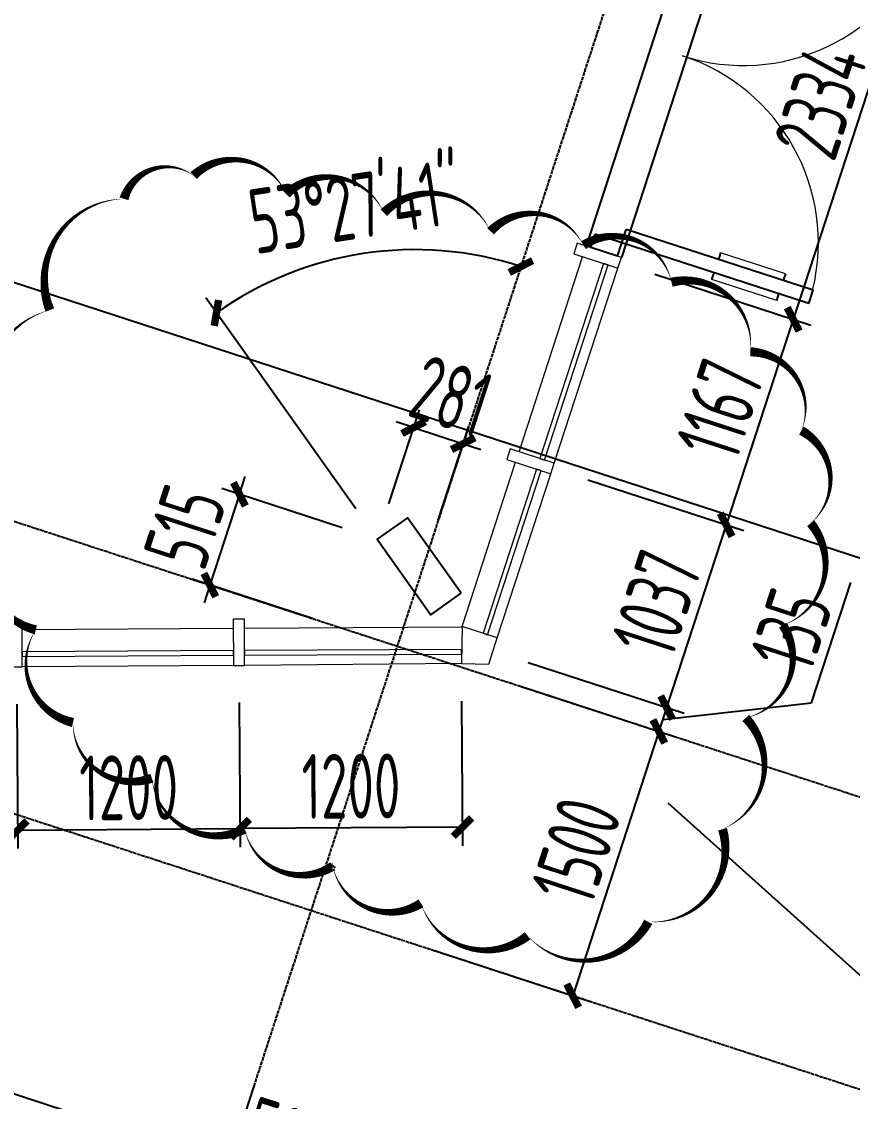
# Model space of a CAD drawing. Header units: millimetres. Extents: x 11639278 to 23698211, y -13072636 to -5537337.
# Drawn here: x 11858260 to 11862744, y -6360789 to -6354962 of the extents above; entities that cross this region are included whole.
import ezdxf
from ezdxf.enums import TextEntityAlignment as Align

# ---------------------------------------------------------------- set-up
doc = ezdxf.new("R2010")
doc.units = ezdxf.units.MM
doc.header["$LTSCALE"] = 10
doc.linetypes.add('A2-RG-AXIS$0$CENTER', pattern=[2, 1.25, -0.25, 0.25, -0.25])
doc.linetypes.add('A2-RG-AXIS$0$DOTE', pattern=[2.4200000000000004, 2, -0.2, 0.02, -0.2])
for name, color, linetype in [('A2-RB-F1$0$$34$A-DIMS-100', 1, 'Continuous'), ('A2-RB-F1$0$A-DIMS-100', 1, 'Continuous'), ('A2-RG-AXIS$0$A-GRID', 1, 'A2-RG-AXIS$0$CENTER'), ('A2-RI-F1$0$A-COLS-PLAN-C', 7, 'Continuous'), ('A2-RI-F1$0$A-DOOR', 32, 'Continuous'), ('A2-RI-F1$0$A-GLAZ', 140, 'Continuous'), ('A2-RI-F1$0$A-ROOF-EDGE', 2, 'Continuous'), ('A2-RI-F1$0$WINDOW_TEXT', 7, 'Continuous')]:
    doc.layers.add(name, color=color, linetype=linetype)
doc.layers.add('A2-RI-F1$0$A-GLAZ-CWMG', color=3, linetype='Continuous', lineweight=5)
doc.styles.add('A2-RB-F1$0$$0$XD2008', font='hzs.shx', dxfattribs={"width": 0.7, "bigfont": 'hztxt.shx'})
doc.styles.add('A2-RB-F1$0$XD2008', font='hzs.shx', dxfattribs={"width": 0.7, "bigfont": 'hztxt.shx'})
doc.styles.add('A2-RI-F1$0$SIMPLEX', font='simplex.shx', dxfattribs={"width": 0.7})
doc.dimstyles.new('A2-RB-F1$0$$0$XD100$0', dxfattribs={"dimscale": 100, "dimtxt": 3.5, "dimasz": 1, "dimexe": 1, "dimexo": 2, "dimgap": 0.5, "dimtad": 1, "dimdec": 0, "dimdsep": 46, "dimtxsty": 'A2-RB-F1$0$$0$XD2008', "dimblk1": 'A2-RB-F1$0$$20$_ArchTick', "dimblk2": 'A2-RB-F1$0$$20$_ArchTick', "dimsah": 1, "dimcen": 2.5, "dimclrt": 4, "dimaunit": 1, "dimadec": 0, "dimazin": 0, "dimtfac": 1, "dimtdec": 0, "dimtix": 1, "dimtmove": 2, "dimatfit": 3, "dimfxl": 0, "dimtolj": 1, "dimtzin": 0, "dimarcsym": 0})
doc.dimstyles.new('A2-RB-F1$0$XD100', dxfattribs={"dimscale": 100, "dimtxt": 3.5, "dimasz": 1.5, "dimexe": 1, "dimexo": 2, "dimgap": 0.5, "dimtad": 1, "dimdec": 0, "dimdsep": 46, "dimtxsty": 'A2-RB-F1$0$XD2008', "dimcen": 2.5, "dimclrt": 4, "dimaunit": 1, "dimadec": 0, "dimazin": 0, "dimtfac": 1, "dimtdec": 0, "dimtix": 1, "dimtmove": 1, "dimatfit": 3, "dimfxl": 0, "dimtolj": 1, "dimtzin": 0, "dimarcsym": 0})
doc.dimstyles.new('A2-RB-F1$0$XD100$0', dxfattribs={"dimscale": 100, "dimtxt": 3.5, "dimasz": 1, "dimexe": 1, "dimexo": 2, "dimgap": 0.5, "dimtad": 1, "dimdec": 0, "dimdsep": 46, "dimtxsty": 'A2-RB-F1$0$XD2008', "dimblk1": 'A2-RB-F1$0$_ArchTick', "dimblk2": 'A2-RB-F1$0$_ArchTick', "dimsah": 1, "dimcen": 2.5, "dimclrt": 4, "dimaunit": 1, "dimadec": 0, "dimazin": 0, "dimtfac": 1, "dimtdec": 0, "dimtix": 1, "dimtmove": 1, "dimatfit": 3, "dimfxl": 0, "dimtolj": 1, "dimtzin": 0, "dimarcsym": 0})

# ---------------------------------------------------------------- blocks, each defined once
blk = doc.blocks.new('A2-RI-F1$0$System Panel - Glazed-5396001-Documents - Level 1')
at = {"layer": 'A2-RI-F1$0$A-GLAZ', "lineweight": 13}
for p, q in [((553.5000000000215, 44.44999999999423), (-553.5000000000215, 44.44999999999423)), ((-553.5000000000215, 44.44999999999423), (-553.5000000000215, 19.05)), ((-553.5000000000215, 19.05), (553.5000000000215, 19.05)), ((553.5000000000215, 19.05), (553.5000000000215, 44.44999999999423))]:
    blk.add_line(p, q, dxfattribs=at)
blk = doc.blocks.new('A2-RI-F1$0$System Panel - Glazed-5342010-Documents - Level 1')
at = {"layer": 'A2-RI-F1$0$A-GLAZ', "lineweight": 13}
for p, q in [((465.9798918598672, 44.44999999999423), (-465.9798918598759, 44.44999999999423)), ((-465.9798918598759, 44.44999999999423), (-465.9798918598759, 19.05)), ((-465.9798918598759, 19.05), (465.9798918598672, 19.05)), ((465.9798918598672, 19.05), (465.9798918598672, 44.44999999999423))]:
    blk.add_line(p, q, dxfattribs=at)
blk = doc.blocks.new('A2-RI-F1$0$Rectangular Mullion - 60mm x 200mm-5341992-Documents - Level 1')
at = {"layer": 'A2-RI-F1$0$A-GLAZ-CWMG', "lineweight": 20}
for p, q in [((-30, -100), (-29.99974392494187, 150.1431842297316)), ((-29.99974392494187, 150.1431842297316), (30.00025607552379, 150.1431842297316)), ((30.00025607552379, 150.1431842297316), (29.99999999953434, -100)), ((29.99999999953434, -100), (-30, -100))]:
    blk.add_line(p, q, dxfattribs=at)
blk = doc.blocks.new('A2-RI-F1$0$Rectangular Mullion - 60mm x 200mm-V11-Documents - Level 1')
at = {"layer": 'A2-RI-F1$0$A-GLAZ-CWMG'}
for p, q in [((91086.98916651918, -43688.82556246518), (91086.98916651918, -42581.82556246514)), ((91286.98916651917, -43688.82556246518), (91286.98916651917, -42581.82556246514))]:
    blk.add_line(p, q, dxfattribs=at)
blk = doc.blocks.new('A2-RI-F1$0$Rectangular Mullion - 60mm x 200mm-4986519-Documents - Level 1')
at = {"layer": 'A2-RI-F1$0$A-GLAZ-CWMG'}
for p, q in [((91086.98916651917, -44680.78534618494), (91086.98916651918, -43748.82556246519)), ((91286.98916651915, -44680.78534618494), (91286.98916651917, -43748.82556246519))]:
    blk.add_line(p, q, dxfattribs=at)
blk = doc.blocks.new('A2-RI-F1$0$Quad Corner Mullion - 200mm x 200mm Quad Corner-4040198-Documents - Level 1')
at = {"layer": 'A2-RI-F1$0$A-GLAZ-CWMG', "lineweight": 20}
for p, q in [((-74.0477780114919, -100.0000000000119), (-74.04777801151788, 100.0000000000119)), ((-74.04777801151788, 100.0000000000119), (74.04777801151788, 100.0000000000119)), ((74.04777801151788, 100.0000000000119), (117.2521686140304, -41.65335981341359)), ((117.2521686140304, -41.65335981341359), (-74.0477780114919, -100.0000000000119))]:
    blk.add_line(p, q, dxfattribs=at)
blk = doc.blocks.new('A2-RI-F1$0$Rectangular Mullion - 60mm x 200mm-3690898-Documents - Level 1')
at = {"layer": 'A2-RI-F1$0$A-GLAZ-CWMG', "lineweight": 13}
for p, q in [((-30, 100), (30, 100.0000000009313)), ((-30, -149.9999999990687), (-30, 100)), ((30, 100.0000000009313), (30, -150)), ((30, -150), (-30, -149.9999999990687))]:
    blk.add_line(p, q, dxfattribs=at)
blk = doc.blocks.new('A2-RI-F1$0$Rectangular Mullion - 60mm x 200mm-3733568-Documents - Level 1')
at = {"layer": 'A2-RI-F1$0$A-GLAZ-CWMG', "lineweight": 13}
for p, q in [((-30.00000000186265, 100.0000000009313), (29.99999999813735, 100.0000000018626)), ((-30.00000000186265, -149.9999999990687), (-30.00000000186265, 100.0000000009313)), ((29.99999999813735, 100.0000000018626), (29.99999999813735, -149.9999999981374)), ((29.99999999813735, -149.9999999981374), (-30.00000000186265, -149.9999999990687))]:
    blk.add_line(p, q, dxfattribs=at)
blk = doc.blocks.new('A2-RI-F1$0$$DorLib2D$00000011')
for p, q in [((-0.4666666602065561, 0.4708801651422903), (-0.4666666602065561, -0.06245316819156699)), ((-0.4666666602065561, 0.4708801651422903), (-0.4333333268731963, 0.4708801651422903)), ((-0.4333333268731963, 0.4708801651422903), (-0.4333333268731963, 0.004213498475152733)), ((0.4333333397943449, 0.4708801651422903), (0.4333333397943449, 0.004213498475152733)), ((0.4666666731277047, 0.4708801651422903), (0.4333333397943449, 0.4708801651422903)), ((0.4666666731277047, 0.4708801651422903), (0.4666666731277047, -0.06245316819156699)), ((-0.483333326873236, 0.3962051976975829), (-0.4666666602065561, 0.3962051976975829)), ((-0.4166666602065021, 0.3962051976975829), (-0.4333333268731963, 0.3962051976975829)), ((0.4166666731276649, 0.3962051976975829), (0.4333333397943449, 0.3962051976975829)), ((0.4833333397943989, 0.3962051976975829), (0.4666666731277047, 0.3962051976975829)), ((-0.483333326873236, 0.2345635206386163), (-0.4666666602065561, 0.2345635206386163)), ((-0.4166666602065021, 0.2345635206386163), (-0.4333333268731963, 0.2345635206386163)), ((0.4166666731276649, 0.2345635206386163), (0.4333333397943449, 0.2345635206386163)), ((0.4833333397943846, 0.2345635206386163), (0.4666666731277047, 0.2345635206386163)), ((-0.4999999935399302, 0.004213498475152733), (-0.4333333268731963, 0.004213498475152733)), ((-0.499999993539916, 0.004213498475181154), (-0.4999999935399302, -0.06245316819156699)), ((0.5000000064610788, 0.004213498475152733), (0.4333333397943449, 0.004213498475152733)), ((0.5000000064610788, 0.004213498475181154), (0.5000000064610788, -0.06245316819156699)), ((-0.4999999935399302, -0.06245316819156699), (-0.4666666602065561, -0.06245316819156699)), ((0.5000000064610788, -0.06245316819156699), (0.4666666731277047, -0.06245316819156699))]:
    blk.add_line(p, q)
at = {"lineweight": 13}
for p, q in [((-0.483333326873236, 0.3962051976975829), (-0.483333326873236, 0.2345635206386163)), ((-0.4166666602065021, 0.3962051976975829), (-0.4166666602065021, 0.2345635206386163)), ((0.4166666731276649, 0.3962051976975829), (0.4166666731276649, 0.2345635206386163)), ((0.4833333397943989, 0.3962051976975829), (0.4833333397943846, 0.2345635206386163))]:
    blk.add_line(p, q, dxfattribs=at)
for centre, start, end in [((-0.4666666602065561, 0.004213498475152733), 0, 85.90395624167282), ((0.4666666731277047, 0.004213498475152733), 94.09604375832718, 180)]:
    blk.add_arc(centre, 0.4666666666671333, start, end, dxfattribs=at)
blk = doc.blocks.new('A2-RI-F1$0$door-doublewing')
at = {"layer": 'A2-RI-F1$0$A-DOOR', "color": 4, "xscale": -0.9999999999999998, "rotation": 180}
blk.add_blockref('A2-RI-F1$0$$DorLib2D$00000011', (-6.460084023274248e-09, -0.02911983485822134), dxfattribs=at)
at = {"layer": 'A2-RI-F1$0$WINDOW_TEXT', "style": 'A2-RI-F1$0$SIMPLEX', "flags": 9}
blk.add_attdef('A', text='', height=0.9999999999999998, dxfattribs=at).set_placement((0, 1.5), align=Align.MIDDLE)
blk = doc.blocks.new('A2-RI-F1')
at = {"layer": 'A2-RI-F1$0$A-COLS-PLAN-C'}
blk.add_lwpolyline([(11860632.33449584, -6358046.625214074), (11860342.63347298, -6357639.104273071), (11860179.62509658, -6357754.98468222), (11860469.32611944, -6358162.505623216), (11860632.33449584, -6358046.625214074)], dxfattribs=at)
at = {"layer": 'A2-RI-F1$0$A-GLAZ', "lineweight": 13}
for p, q in [((11859403.39671801, -6358356.187499644), (11858263.70690831, -6358362.975749226)), ((11858263.70690831, -6358362.975749226), (11858263.85835958, -6358388.375297697)), ((11859403.54816928, -6358381.587048115), (11859403.39671801, -6358356.187499644)), ((11860634.8346897, -6358350.747332354), (11859463.3956514, -6358355.829740996)), ((11859463.3956514, -6358355.829740996), (11859463.54710268, -6358381.229289466)), ((11860634.98614097, -6358376.146880825), (11860634.8346897, -6358350.747332354)), ((11858263.85835958, -6358388.375297697), (11859403.54816928, -6358381.587048115)), ((11859463.54710268, -6358381.229289466), (11860634.98614097, -6358376.146880825))]:
    blk.add_line(p, q, dxfattribs=at)
at = {"layer": 'A2-RI-F1$0$A-GLAZ-CWMG'}
for p, q in [((11859402.68688517, -6358237.139594319), (11858262.99707546, -6358243.927843984)), ((11860637.13959925, -6358229.771414761), (11859462.68581856, -6358236.781835404)), ((11860633.39938633, -6358426.080936105), (11859463.87834828, -6358436.778280054)), ((11859403.87941488, -6358437.13603897), (11858264.18960518, -6358443.924288634))]:
    blk.add_line(p, q, dxfattribs=at)
at = {"layer": 'A2-RI-F1$0$A-ROOF-EDGE'}
for p, q in [((11862924.37726325, -6351854.4798219), (11861496.7888577, -6356234.718412237)), ((11862011.13301566, -6354011.142487371), (11861306.63507819, -6356172.738253014))]:
    blk.add_line(p, q, dxfattribs=at)
at = {"layer": 'Defpoints', "color": 3, "linetype": 'Continuous'}
blk.add_line((11876854.97169655, -6362444.349408454), (11823602.24585224, -6345087.054547861), dxfattribs=at)
at = {"layer": 'Defpoints', "color": 3}
blk.add_line((11861748.5, -6359177.5), (11872918.5, -6369209.5), dxfattribs=at)
for points in [[(11858813.02421487, -6355918.015616417, 0, 50, 0.52056705), (11858412.42755707, -6356518.395151496, 0, 50, 0.52056705), (11858412.42755707, -6356518.395151496, 0, 50, 0.52056705), (11858162.05095395, -6357193.812559252, 0, 50, 0.52056705)], [(11858137.00443284, -6357744.156638723, 0, 50, 0.52056705), (11858337.31752973, -6358244.465262593, 0, 50, 0.52056705), (11858337.31752973, -6358244.465262593, 0, 50, 0.52056705), (11858537.63062663, -6358744.773886456, 0, 50, 0.52056705), (11858537.63062663, -6358744.773886456, 0, 50, 0.52056705), (11858963.27380554, -6359044.955998632, 0, 50, 0.52056705), (11858963.27380554, -6359044.955998632, 0, 50, 0.52056705), (11859464.02701178, -6359320.135693733, 0, 50, 0.52056705), (11859464.02701178, -6359320.135693733, 0, 50, 0.52056705), (11859939.7632329, -6359520.262205427, 0, 50, 0.52056705), (11859939.7632329, -6359520.262205428, 0, 50, 0.52056705), (11860415.46991804, -6359720.388717115, 0, 50, 0.52056705), (11860415.46991804, -6359720.388717115, 0, 50, 0.52056705), (11860991.33315162, -6359895.497501009, 0, 50, 0.52056705), (11860991.33315162, -6359895.49750101, 0, 50, 0.52056705), (11861642.33594853, -6359820.444317598, 0, 50, 0.52056705), (11861642.33594853, -6359820.444317598, 0, 50, 0.52056705), (11862042.93260633, -6359320.135693733, 0, 50, 0.52056705), (11862042.93260633, -6359320.135693733, 0, 50, 0.52056705), (11862168.13567588, -6358719.756158653, 0, 50, 0.52056705), (11862168.13567588, -6358719.756158653, 0, 50, 0.52056705), (11862368.44877278, -6358219.447534787, 0, 50, 0.52056705), (11862368.44877278, -6358219.447534787, 0, 50, 0.52056705), (11862518.66882745, -6357669.103455316, 0, 50, 0.52056705), (11862518.66882745, -6357669.103455316, 0, 50, 0.52056705), (11862468.60532123, -6357168.794831447, 0, 50, 0.52056705), (11862468.60532123, -6357168.794831447, 0, 50, 0.52056705), (11862193.182197, -6356743.524080262, 0, 50, 0.52056705), (11862193.182197, -6356743.524080262, 0, 50, 0.52056705), (11861767.53901809, -6356368.288784679, 0, 50, 0.52056705), (11861767.53901809, -6356368.288784679, 0, 50, 0.52056705), (11861291.80279696, -6356168.177583712, 0, 50, 0.52056705), (11861291.80279696, -6356168.177583712, 0, 50, 0.52056705), (11860791.04959071, -6356093.124400306, 0, 50, 0.52056705), (11860791.04959071, -6356093.124400306, 0, 50, 0.52056705), (11860215.15682115, -6355993.053489096, 0, 50, 0.52056705), (11860215.15682115, -6355993.053489096, 0, 50, 0.52056705), (11859689.35709379, -6355892.997888613, 0, 50, 0.52056705), (11859689.35709379, -6355892.997888613, 0, 50, 0.52056705), (11859188.60388755, -6355792.942288132, 0, 50, 0.52056705), (11859188.60388755, -6355792.942288132, 0, 50, 0.52056705), (11858813.02421487, -6355918.015616418, 0, 0, 0)]]:
    blk.add_lwpolyline(points, format="xyseb", dxfattribs=at)
at = {"layer": 'A2-RI-F1$0$A-DOOR', "xscale": -2273.50270026241, "yscale": 2273.502700262409, "zscale": 2273.50270026241, "rotation": 72.00003098735075}
blk.add_blockref('A2-RI-F1$0$door-doublewing', (11861754.9266446, -6355123.146704705), dxfattribs=at)
at = {"layer": 'A2-RI-F1$0$A-GLAZ', "rotation": 251.9467478914332}
for name, p in [('A2-RI-F1$0$System Panel - Glazed-5396001-Documents - Level 1', (11861211.22532743, -6356787.732210972)), ('A2-RI-F1$0$System Panel - Glazed-5342010-Documents - Level 1', (11860876.69365015, -6357814.068117889))]:
    blk.add_blockref(name, p, dxfattribs=at)
at = {"layer": 'A2-RI-F1$0$A-GLAZ-CWMG', "extrusion": (0, 0, -1)}
for name, p, rotation in [('A2-RI-F1$0$Rectangular Mullion - 60mm x 200mm-5341992-Documents - Level 1', (-11861392.52902061, -6356232.288582523), 288.0532521085668), ('A2-RI-F1$0$Rectangular Mullion - 60mm x 200mm-5341992-Documents - Level 1', (-11861030.39821322, -6357342.505862804), 288.0532521085668), ('A2-RI-F1$0$Rectangular Mullion - 60mm x 200mm-3733568-Documents - Level 1', (-11858233.59385315, -6358344.104967197), 179.6583633809323), ('A2-RI-F1$0$Rectangular Mullion - 60mm x 200mm-3690898-Documents - Level 1', (-11859433.28259625, -6358336.958958969), 179.6583633809323), ('A2-RI-F1$0$Quad Corner Mullion - 200mm x 200mm Quad Corner-4040198-Documents - Level 1', (-11860709.33864564, -6358327.509630322), 181.0915033008226)]:
    blk.add_blockref(name, p, dxfattribs=dict(at, rotation=rotation))
at = {"layer": 'A2-RI-F1$0$A-GLAZ-CWMG', "rotation": 341.9467479425516}
for name in ['A2-RI-F1$0$Rectangular Mullion - 60mm x 200mm-V11-Documents - Level 1', 'A2-RI-F1$0$Rectangular Mullion - 60mm x 200mm-4986519-Documents - Level 1']:
    blk.add_blockref(name, (11787881.14385794, -6287517.085784713), dxfattribs=at)
blk = doc.blocks.new('A2-RG-AXIS')
at = {"layer": 'A2-RG-AXIS$0$A-GRID', "linetype": 'A2-RG-AXIS$0$DOTE'}
for p, q in [((11872673.16549019, -6320331.780801403), (11859512.52204699, -6360709.043695768)), ((11832290.15142998, -6349206.685999709), (11870250.84256026, -6361579.665947913)), ((11831825.30751897, -6350632.841719958), (11869785.99864925, -6363005.821668161))]:
    blk.add_line(p, q, dxfattribs=at)
blk = doc.blocks.new('A2-RB-F1$0$_ArchTick')
at = {"color": 0, "linetype": 'ByBlock', "const_width": 0.4}
blk.add_lwpolyline([(-0.5, -0.5), (0.5, 0.5)], dxfattribs=at)
blk = doc.blocks.new('*D1215')
at = {"layer": 'A2-RB-F1$0$A-DIMS-100', "color": 0, "lineweight": -2, "transparency": 16777216}
for p, q in [((11862522.71524639, -6358637.912792372), (11862734.47747267, -6357988.219630974)), ((11860994.56726894, -6358420.483741205), (11861836.18436417, -6358694.802019969)), ((11860952.63384996, -6358549.136787727), (11861794.25094518, -6358823.455066491)), ((11861720.14060666, -6358728.138949141), (11862522.71524639, -6358637.912792372)), ((11861741.10731616, -6358663.81242588), (11861699.17389717, -6358792.465472402))]:
    blk.add_line(p, q, dxfattribs=at)
at = {"layer": 'Defpoints', "color": 0, "transparency": 16777216}
for p in [(11860804.41317292, -6358358.504553027), (11860762.47975394, -6358487.15759955), (11861699.17389717, -6358792.465472402)]:
    blk.add_point(p, dxfattribs=at)
at = {"layer": 'A2-RB-F1$0$A-DIMS-100', "color": 0, "lineweight": -2, "transparency": 16777216, "xscale": 100, "yscale": 100, "zscale": 100}
for p, rotation in [((11861741.10731616, -6358663.81242588), 71.94704047998995), ((11861699.17389717, -6358792.465472402), 251.94704047999)]:
    blk.add_blockref('A2-RB-F1$0$_ArchTick', p, dxfattribs=dict(at, rotation=rotation))
at = {"layer": 'A2-RB-F1$0$A-DIMS-100', "color": 4, "transparency": 16777216, "insert": (11862414.67300151, -6358243.339624971), "char_height": 350, "attachment_point": 5, "rotation": 71.94704047998998, "style": 'A2-RB-F1$0$XD2008'}
blk.add_mtext('\\A1;135', dxfattribs=at)
blk = doc.blocks.new('*D1146')
at = {"layer": 'A2-RB-F1$0$A-DIMS-100', "color": 0, "lineweight": -2, "transparency": 16777216}
for p, q in [((11860952.67707118, -6358549.004183752), (11861794.29416677, -6358823.322462229)), ((11861699.21711875, -6358792.332868181), (11861234.32998686, -6360218.621192424)), ((11860487.7899393, -6359975.292507997), (11861329.40703488, -6360249.610786472))]:
    blk.add_line(p, q, dxfattribs=at)
at = {"layer": 'Defpoints', "color": 0, "transparency": 16777216}
for p in [(11860762.52297514, -6358487.024995657), (11860297.63584325, -6359913.3133199), (11861234.32998686, -6360218.621192424)]:
    blk.add_point(p, dxfattribs=at)
at = {"layer": 'A2-RB-F1$0$A-DIMS-100', "color": 0, "lineweight": -2, "transparency": 16777216, "xscale": 100, "yscale": 100, "zscale": 100}
for p, rotation in [((11861699.21711875, -6358792.332868181), 71.94704050498133), ((11861234.32998686, -6360218.621192424), 251.9470405049814)]:
    blk.add_blockref('A2-RB-F1$0$_ArchTick', p, dxfattribs=dict(at, rotation=rotation))
at = {"layer": 'A2-RB-F1$0$A-DIMS-100', "color": 4, "transparency": 16777216, "insert": (11861252.85019475, -6359435.750443693), "char_height": 350, "attachment_point": 5, "rotation": 71.94704050498135, "style": 'A2-RB-F1$0$XD2008'}
blk.add_mtext('\\A1;1500', dxfattribs=at)
blk = doc.blocks.new('*D1147')
at = {"layer": 'A2-RB-F1$0$A-DIMS-100', "color": 0, "lineweight": -2, "transparency": 16777216}
for p, q in [((11859513.12769529, -6360707.185569533), (11859345.33319391, -6361221.984370351)), ((11859988.52401916, -6360862.137152546), (11859820.72951779, -6361376.935953363)), ((11859376.32278798, -6361126.907322334), (11859281.24573996, -6361095.917728266)), ((11859376.32278798, -6361126.907322334), (11859851.71911186, -6361281.858905347)), ((11859851.71911186, -6361281.858905347), (11859946.79615988, -6361312.848499414))]:
    blk.add_line(p, q, dxfattribs=at)
at = {"layer": 'Defpoints', "color": 0, "transparency": 16777216}
for p in [(11859575.10688342, -6360517.031473501), (11860050.5032073, -6360671.983056514), (11859851.71911186, -6361281.858905347)]:
    blk.add_point(p, dxfattribs=at)
at = {"layer": 'A2-RB-F1$0$A-DIMS-100', "color": 0, "lineweight": -2, "transparency": 16777216, "xscale": 100, "yscale": 100, "zscale": 100}
for p, rotation in [((11859376.32278798, -6361126.907322334), 341.947040493078), ((11859851.71911186, -6361281.858905347), 161.947040493078)]:
    blk.add_blockref('A2-RB-F1$0$_ArchTick', p, dxfattribs=dict(at, rotation=rotation))
at = {"layer": 'A2-RB-F1$0$A-DIMS-100', "color": 4, "transparency": 16777216, "insert": (11859683.74753658, -6360990.459755804), "char_height": 350, "attachment_point": 5, "rotation": 341.94704049307796, "style": 'A2-RB-F1$0$XD2008'}
blk.add_mtext('\\A1;500', dxfattribs=at)
blk = doc.blocks.new('*D1148')
at = {"layer": 'A2-RB-F1$0$A-DIMS-100', "color": 0, "lineweight": -2, "transparency": 16777216}
for p, q in [((11856185.5949812, -6359622.60322151), (11856017.80047997, -6360137.402022265)), ((11859376.32278815, -6361126.90732228), (11856048.79007402, -6360042.324974242)), ((11859513.12769533, -6360707.185569549), (11859345.3331941, -6361221.984370304))]:
    blk.add_line(p, q, dxfattribs=at)
at = {"layer": 'Defpoints', "color": 0, "transparency": 16777216}
for p in [(11856247.57416929, -6359432.449125463), (11856048.79007402, -6360042.324974242), (11859575.10688342, -6360517.031473503)]:
    blk.add_point(p, dxfattribs=at)
at = {"layer": 'A2-RB-F1$0$A-DIMS-100', "color": 0, "lineweight": -2, "transparency": 16777216, "xscale": 100, "yscale": 100, "zscale": 100}
for p, rotation in [((11856048.79007402, -6360042.324974242), 161.9470405055187), ((11859376.32278815, -6361126.90732228), 341.9470405055187)]:
    blk.add_blockref('A2-RB-F1$0$_ArchTick', p, dxfattribs=dict(at, rotation=rotation))
at = {"layer": 'A2-RB-F1$0$A-DIMS-100', "color": 4, "transparency": 16777216, "insert": (11857782.28301769, -6360370.692790208), "char_height": 350, "attachment_point": 5, "rotation": 341.94704050551866, "style": 'A2-RB-F1$0$XD2008'}
blk.add_mtext('\\A1;3500', dxfattribs=at)
blk = doc.blocks.new('*D1149')
at = {"layer": 'A2-RB-F1$0$A-DIMS-100', "color": 0, "lineweight": -2, "transparency": 16777216}
for p, q in [((11858235.53173504, -6358644.965737555), (11858240.74248625, -6359425.10249439)), ((11859435.21468715, -6358636.952720168), (11859440.42543836, -6359417.089477002)), ((11858240.07457323, -6359325.104724954), (11859439.75752534, -6359317.091707566))]:
    blk.add_line(p, q, dxfattribs=at)
at = {"layer": 'Defpoints', "color": 0, "transparency": 16777216}
for p in [(11858234.19590899, -6358444.970198683), (11859433.87886111, -6358436.957181296), (11859439.75752534, -6359317.091707566)]:
    blk.add_point(p, dxfattribs=at)
at = {"layer": 'A2-RB-F1$0$A-DIMS-100', "color": 0, "lineweight": -2, "transparency": 16777216, "xscale": 100, "yscale": 100, "zscale": 100}
for p, rotation in [((11858240.07457323, -6359325.104724954), 180.3826888174537), ((11859439.75752534, -6359317.091707566), 0.3826888174537163)]:
    blk.add_blockref('A2-RB-F1$0$_ArchTick', p, dxfattribs=dict(at, rotation=rotation))
at = {"layer": 'A2-RB-F1$0$A-DIMS-100', "color": 4, "transparency": 16777216, "insert": (11858838.41324498, -6359096.103235029), "char_height": 350, "attachment_point": 5, "rotation": 0.3826888174537163, "style": 'A2-RB-F1$0$XD2008'}
blk.add_mtext('\\A1;1200', dxfattribs=at)
blk = doc.blocks.new('*D1150')
at = {"layer": 'A2-RB-F1$0$A-DIMS-100', "color": 0, "lineweight": -2, "transparency": 16777216}
for p, q in [((11857035.84878293, -6358652.978754942), (11857041.05953414, -6359433.115511768)), ((11858235.53173504, -6358644.965737554), (11858240.74248625, -6359425.10249438)), ((11858240.07457323, -6359325.104724945), (11857040.39162112, -6359333.117742333))]:
    blk.add_line(p, q, dxfattribs=at)
at = {"layer": 'Defpoints', "color": 0, "transparency": 16777216}
for p in [(11857034.51295689, -6358452.983216071), (11858234.195909, -6358444.970198683), (11857040.39162112, -6359333.117742333)]:
    blk.add_point(p, dxfattribs=at)
at = {"layer": 'A2-RB-F1$0$A-DIMS-100', "color": 0, "lineweight": -2, "transparency": 16777216, "xscale": 100, "yscale": 100, "zscale": 100}
for p, rotation in [((11857040.39162112, -6359333.117742333), 180.3826888174537), ((11858240.07457323, -6359325.104724945), 0.3826888174537402)]:
    blk.add_blockref('A2-RB-F1$0$_ArchTick', p, dxfattribs=dict(at, rotation=rotation))
at = {"layer": 'A2-RB-F1$0$A-DIMS-100', "color": 4, "transparency": 16777216, "insert": (11857638.73029288, -6359104.116252407), "char_height": 350, "attachment_point": 5, "rotation": 0.3826888174537163, "style": 'A2-RB-F1$0$XD2008'}
blk.add_mtext('\\A1;1200', dxfattribs=at)
blk = doc.blocks.new('*D1153')
at = {"layer": 'A2-RB-F1$0$A-DIMS-100', "color": 0, "lineweight": -2, "transparency": 16777216}
for p, q in [((11859435.21468715, -6358636.952720168), (11859440.42543836, -6359417.089477217)), ((11860634.89763926, -6358628.939702778), (11860640.10839047, -6359409.076459827)), ((11860639.44047745, -6359309.078690391), (11859439.75752534, -6359317.091707781))]:
    blk.add_line(p, q, dxfattribs=at)
at = {"layer": 'Defpoints', "color": 0, "transparency": 16777216}
for p in [(11860633.56181322, -6358428.944163906), (11859433.87886111, -6358436.957181296), (11859439.75752534, -6359317.091707781)]:
    blk.add_point(p, dxfattribs=at)
at = {"layer": 'A2-RB-F1$0$A-DIMS-100', "color": 0, "lineweight": -2, "transparency": 16777216, "xscale": 100, "yscale": 100, "zscale": 100}
for p, rotation in [((11860639.44047745, -6359309.078690391), 0.382688817542709), ((11859439.75752534, -6359317.091707781), 180.3826888175427)]:
    blk.add_blockref('A2-RB-F1$0$_ArchTick', p, dxfattribs=dict(at, rotation=rotation))
at = {"layer": 'A2-RB-F1$0$A-DIMS-100', "color": 4, "transparency": 16777216, "insert": (11860038.0961971, -6359088.090217855), "char_height": 350, "attachment_point": 5, "rotation": 0.3826888175426701, "style": 'A2-RB-F1$0$XD2008'}
blk.add_mtext('\\A1;1200', dxfattribs=at)
blk = doc.blocks.new('A2-RB-F1$0$$20$_ArchTick')
at = {"color": 0, "linetype": 'ByBlock', "const_width": 0.4}
blk.add_lwpolyline([(-0.5, -0.5), (0.5, 0.5)], dxfattribs=at)
blk = doc.blocks.new('*D1169')
at = {"layer": 'A2-RB-F1$0$$34$A-DIMS-100', "color": 0, "lineweight": -2, "transparency": 16777216}
blk.add_line((11868464.37180412, -6327125.601017311), (11868325.08771652, -6327028.017607587), dxfattribs=at)
blk.add_arc((11870088.00596962, -6328263.130513602), 2052.529827376067, 71.94703857847888, 144.9846443395804, dxfattribs=at)
at = {"layer": 'Defpoints', "color": 0, "transparency": 16777216}
for p in [(11872673.16549019, -6320331.780801403), (11869041.98788075, -6326497.139332989), (11868628.17146262, -6327240.36020813), (11869504.91728437, -6327854.614486705), (11859512.52204699, -6360709.043695767)]:
    blk.add_point(p, dxfattribs=at)
at = {"layer": 'A2-RB-F1$0$$34$A-DIMS-100', "color": 0, "lineweight": -2, "transparency": 16777216, "xscale": 100, "yscale": 100, "zscale": 100}
for p, rotation in [((11870724.07669646, -6326311.645765333), 341.9470385784788), ((11868406.98754577, -6327085.397202997), 234.9846443395803)]:
    blk.add_blockref('A2-RB-F1$0$$20$_ArchTick', p, dxfattribs=dict(at, rotation=rotation))
at = {"layer": 'A2-RB-F1$0$$34$A-DIMS-100', "color": 4, "transparency": 16777216, "insert": (11869946.1066003, -6325879.678392302), "char_height": 350, "attachment_point": 5, "rotation": 3.4070957675771596, "style": 'A2-RB-F1$0$$0$XD2008'}
blk.add_mtext('\\A1;73°2\'15"', dxfattribs=at)
blk = doc.blocks.new('*D903')
at = {"layer": 'A2-RB-F1$0$A-DIMS-100', "color": 0, "lineweight": -2, "transparency": 16777216}
for p, q in [((11862400.69070902, -6354106.452857997), (11863242.25387111, -6354380.698362606)), ((11863147.17498593, -6354349.714405585), (11862424.0131308, -6356568.844226432)), ((11861677.52885389, -6356325.582678844), (11862519.09201599, -6356599.828183453))]:
    blk.add_line(p, q, dxfattribs=at)
at = {"layer": 'Defpoints', "color": 0, "transparency": 16777216}
for p in [(11862210.53293866, -6354044.484943956), (11861487.37108353, -6356263.614764804), (11862424.0131308, -6356568.844226432)]:
    blk.add_point(p, dxfattribs=at)
at = {"layer": 'A2-RB-F1$0$A-DIMS-100', "color": 0, "lineweight": -2, "transparency": 16777216, "xscale": 100, "yscale": 100, "zscale": 100}
for p, rotation in [((11863147.17498593, -6354349.714405585), 71.95043748444783), ((11862424.0131308, -6356568.844226432), 251.9504374844478)]:
    blk.add_blockref('A2-RB-F1$0$_ArchTick', p, dxfattribs=dict(at, rotation=rotation))
at = {"layer": 'A2-RB-F1$0$A-DIMS-100', "color": 4, "transparency": 16777216, "insert": (11862571.66656671, -6355389.565412711), "char_height": 350, "attachment_point": 5, "rotation": 71.95043748444782, "style": 'A2-RB-F1$0$XD2008'}
blk.add_mtext('\\A1;2334', dxfattribs=at)
blk = doc.blocks.new('*D904')
at = {"layer": 'A2-RB-F1$0$A-DIMS-100', "color": 0, "lineweight": -2, "transparency": 16777216}
for p, q in [((11861677.58930522, -6356324.950679421), (11862519.20640062, -6356599.268958025)), ((11862424.1293526, -6356568.279363956), (11862062.57909957, -6357677.526896948)), ((11861316.03905219, -6357434.198212411), (11862157.65614759, -6357708.516491015))]:
    blk.add_line(p, q, dxfattribs=at)
at = {"layer": 'Defpoints', "color": 0, "transparency": 16777216}
for p in [(11861487.43520918, -6356262.971491287), (11861125.88495615, -6357372.219024277), (11862062.57909957, -6357677.526896948)]:
    blk.add_point(p, dxfattribs=at)
at = {"layer": 'A2-RB-F1$0$A-DIMS-100', "color": 0, "lineweight": -2, "transparency": 16777216, "xscale": 100, "yscale": 100, "zscale": 100}
for p, rotation in [((11862424.1293526, -6356568.279363956), 71.94704049336718), ((11862062.57909957, -6357677.526896948), 251.9470404933672)]:
    blk.add_blockref('A2-RB-F1$0$_ArchTick', p, dxfattribs=dict(at, rotation=rotation))
at = {"layer": 'A2-RB-F1$0$A-DIMS-100', "color": 4, "transparency": 16777216, "insert": (11862029.43086805, -6357053.176543801), "char_height": 350, "attachment_point": 5, "rotation": 71.94704049336718, "style": 'A2-RB-F1$0$XD2008'}
blk.add_mtext('\\A1;1167', dxfattribs=at)
blk = doc.blocks.new('*D905')
at = {"layer": 'A2-RB-F1$0$A-DIMS-100', "color": 0, "lineweight": -2, "transparency": 16777216}
for p, q in [((11861316.03905219, -6357434.198212413), (11862157.65614759, -6357708.516491018)), ((11862062.57909958, -6357677.526896952), (11861741.0925119, -6358663.857846189)), ((11860994.55246451, -6358420.529161651), (11861836.16955992, -6358694.847440258))]:
    blk.add_line(p, q, dxfattribs=at)
at = {"layer": 'Defpoints', "color": 0, "transparency": 16777216}
for p in [(11861125.88495615, -6357372.219024278), (11860804.39836848, -6358358.549973516), (11861741.0925119, -6358663.857846189)]:
    blk.add_point(p, dxfattribs=at)
at = {"layer": 'A2-RB-F1$0$A-DIMS-100', "color": 0, "lineweight": -2, "transparency": 16777216, "xscale": 100, "yscale": 100, "zscale": 100}
for p, rotation in [((11862062.57909958, -6357677.526896952), 71.94704049327949), ((11861741.0925119, -6358663.857846189), 251.9470404932795)]:
    blk.add_blockref('A2-RB-F1$0$_ArchTick', p, dxfattribs=dict(at, rotation=rotation))
at = {"layer": 'A2-RB-F1$0$A-DIMS-100', "color": 4, "transparency": 16777216, "insert": (11861687.9124477, -6358100.965784917), "char_height": 350, "attachment_point": 5, "rotation": 71.94704049327946, "style": 'A2-RB-F1$0$XD2008'}
blk.add_mtext('\\A1;1037', dxfattribs=at)
blk = doc.blocks.new('*D972')
at = {"layer": 'A2-RB-F1$0$A-DIMS-100', "color": 0, "lineweight": -2, "transparency": 16777216}
for p, q in [((11859435.91122899, -6357512.577177985), (11859466.90082306, -6357417.500129968)), ((11859989.47100969, -6357693.005506946), (11859340.83418098, -6357481.587583917)), ((11859435.91122899, -6357512.577177985), (11859276.20182391, -6358002.570649414)), ((11859829.76160461, -6358182.998978375), (11859181.1247759, -6357971.581055347)), ((11859276.20182391, -6358002.570649414), (11859245.21222984, -6358097.64769743))]:
    blk.add_line(p, q, dxfattribs=at)
at = {"layer": 'Defpoints', "color": 0, "transparency": 16777216}
for p in [(11860179.62510572, -6357754.984695082), (11859276.20182391, -6358002.570649414), (11860019.91570064, -6358244.978166511)]:
    blk.add_point(p, dxfattribs=at)
at = {"layer": 'A2-RB-F1$0$A-DIMS-100', "color": 0, "lineweight": -2, "transparency": 16777216, "xscale": 100, "yscale": 100, "zscale": 100}
for p, rotation in [((11859435.91122899, -6357512.577177985), 251.9470404929468), ((11859276.20182391, -6358002.570649414), 71.94704049294685)]:
    blk.add_blockref('A2-RB-F1$0$_ArchTick', p, dxfattribs=dict(at, rotation=rotation))
at = {"layer": 'A2-RB-F1$0$A-DIMS-100', "color": 4, "transparency": 16777216, "insert": (11859142.13316842, -6357687.847327046), "char_height": 350, "attachment_point": 5, "rotation": 71.94704049294684, "style": 'A2-RB-F1$0$XD2008'}
blk.add_mtext('\\A1;515', dxfattribs=at)
blk = doc.blocks.new('*D973')
at = {"layer": 'A2-RB-F1$0$A-DIMS-100', "color": 0, "lineweight": -2, "transparency": 16777216}
for p, q in [((11860241.60429107, -6357564.830588259), (11860407.00240267, -6357057.384044088)), ((11860376.01280542, -6357152.46109107), (11860280.93575844, -6357121.471493824)), ((11860508.95059405, -6357651.969961192), (11860674.34870565, -6357144.523417022)), ((11860376.01280542, -6357152.46109107), (11860643.35910841, -6357239.600464003)), ((11860643.35910841, -6357239.600464003), (11860738.43615539, -6357270.590061247))]:
    blk.add_line(p, q, dxfattribs=at)
at = {"layer": 'Defpoints', "color": 0, "transparency": 16777216}
for p in [(11860643.35910841, -6357239.600464003), (11860179.62509658, -6357754.98468222), (11860446.97139956, -6357842.124055155)]:
    blk.add_point(p, dxfattribs=at)
at = {"layer": 'A2-RB-F1$0$A-DIMS-100', "color": 0, "lineweight": -2, "transparency": 16777216, "xscale": 100, "yscale": 100, "zscale": 100}
for p, rotation in [((11860376.01280542, -6357152.46109107), 341.9470385785601), ((11860643.35910841, -6357239.600464003), 161.9470385785601)]:
    blk.add_blockref('A2-RB-F1$0$_ArchTick', p, dxfattribs=dict(at, rotation=rotation))
at = {"layer": 'A2-RB-F1$0$A-DIMS-100', "color": 4, "transparency": 16777216, "insert": (11860579.41255072, -6356982.107421828), "char_height": 350, "attachment_point": 5, "rotation": 341.9470385785601, "style": 'A2-RB-F1$0$XD2008'}
blk.add_mtext('\\A1;281', dxfattribs=at)
blk = doc.blocks.new('*D974')
at = {"layer": 'A2-RB-F1$0$A-DIMS-100', "color": 0, "lineweight": -2, "transparency": 16777216}
blk.add_line((11860063.74468744, -6357591.976305821), (11859253.82914547, -6356452.672272531), dxfattribs=at)
blk.add_arc((11860382.40089779, -6358040.228360356), 1847.821483640049, 71.94703857848117, 125.4084967038305, dxfattribs=at)
at = {"layer": 'Defpoints', "color": 0, "transparency": 16777216}
for p in [(11872673.16549018, -6320331.780801403), (11860389.89834046, -6356192.422087027), (11860179.62509658, -6357754.984682221), (11860469.32611944, -6358162.505623216), (11859512.52204699, -6360709.043695768)]:
    blk.add_point(p, dxfattribs=at)
at = {"layer": 'A2-RB-F1$0$A-DIMS-100', "color": 0, "lineweight": -2, "transparency": 16777216, "xscale": 100, "yscale": 100, "zscale": 100}
for p, rotation in [((11860955.03333337, -6356283.374260234), 341.9470385784812), ((11859311.76935004, -6356534.176460731), 215.4084967038305)]:
    blk.add_blockref('A2-RB-F1$0$_ArchTick', p, dxfattribs=dict(at, rotation=rotation))
at = {"layer": 'A2-RB-F1$0$A-DIMS-100', "color": 4, "transparency": 16777216, "insert": (11860064.63005999, -6355958.183738427), "char_height": 350, "attachment_point": 5, "rotation": 8.677767641221957, "style": 'A2-RB-F1$0$XD2008'}
blk.add_mtext('\\A1;53°27\'41"', dxfattribs=at)
blk = doc.blocks.new('A2-RB-F1')
at = {"layer": 'A2-RB-F1$0$$34$A-DIMS-100'}
dim = blk.add_angular_dim_2l(base=(11869041.98788075, -6326497.139332989), line1=((11869504.91728437, -6327854.614486705), (11868628.17146262, -6327240.36020813)), line2=((11872673.16549019, -6320331.780801403), (11859512.52204699, -6360709.043695768)), dimstyle='A2-RB-F1$0$$0$XD100$0', override={"dimadec": 4}, dxfattribs=at)
dim.commit()
dim.dimension.update_dxf_attribs({"geometry": '*D1169', "text_midpoint": (11869946.1066003, -6325879.678392302), "dimtype": 130})
at = {"layer": 'A2-RB-F1$0$A-DIMS-100'}
dim = blk.add_angular_dim_2l(base=(11860389.89834046, -6356192.422087027), line1=((11860179.62509658, -6357754.98468222), (11860469.32611944, -6358162.505623216)), line2=((11872673.16549019, -6320331.780801403), (11859512.52204699, -6360709.043695768)), dimstyle='A2-RB-F1$0$XD100', override={"dimasz": 1, "dimblk1": 'A2-RB-F1$0$_ArchTick', "dimblk2": 'A2-RB-F1$0$_ArchTick', "dimsah": 1, "dimadec": 4}, dxfattribs=at)
dim.commit()
dim.dimension.update_dxf_attribs({"geometry": '*D974', "text_midpoint": (11860064.63005999, -6355958.183738427)})
for p1, p2, distance, picture, middle in [((11862210.53293866, -6354044.484943956), (11861487.37108353, -6356263.614764804), 985.1209818910492, '*D903', (11862571.66656671, -6355389.565412711)), ((11861487.43520918, -6356262.971491287), (11861125.88495616, -6357372.219024278), 985.1948108931003, '*D904', (11862029.43086805, -6357053.176543801)), ((11860179.62509658, -6357754.98468222), (11860446.97139956, -6357842.124055154), 633.7213978400631, '*D973', (11860579.41255072, -6356982.107421828)), ((11860179.62510572, -6357754.984695083), (11860019.91570064, -6358244.978166512), -782.2223052215262, '*D972', (11859142.13316842, -6357687.847327046)), ((11861125.88495616, -6357372.219024278), (11860804.39836848, -6358358.549973517), 985.1948109045918, '*D905', (11861687.9124477, -6358100.965784917)), ((11860633.56181321, -6358428.944163905), (11859433.8788611, -6358436.957181295), 880.1541588865218, '*D1153', (11860038.0961971, -6359088.090217855)), ((11858234.195909, -6358444.970198683), (11857034.51295689, -6358452.983216071), 880.1541586629471, '*D1150', (11857638.73029288, -6359104.116252407)), ((11858234.19590899, -6358444.970198683), (11859433.87886111, -6358436.957181295), -880.1541586713165, '*D1149', (11858838.41324498, -6359096.103235029)), ((11860762.52297514, -6358487.024995656), (11860297.63584325, -6359913.313319899), 985.1948110375681, '*D1146', (11861252.85019475, -6359435.750443693)), ((11859575.10688342, -6360517.031473502), (11856247.57416929, -6359432.449125463), 641.4543377787063, '*D1148', (11857782.28301769, -6360370.692790208)), ((11859575.10688342, -6360517.031473501), (11860050.5032073, -6360671.983056513), -641.4543378849397, '*D1147', (11859683.74753658, -6360990.459755804))]:
    dim = blk.add_aligned_dim(p1=p1, p2=p2, distance=distance, dimstyle='A2-RB-F1$0$XD100$0', dxfattribs=at)
    dim.commit()
    dim.dimension.update_dxf_attribs({"geometry": picture, "text_midpoint": middle})
dim = blk.add_linear_dim(base=(11861699.17389717, -6358792.465472402), p1=(11860804.41317292, -6358358.504553027), p2=(11860762.47975394, -6358487.157599548), angle=251.9470404821174, dimstyle='A2-RB-F1$0$XD100$0', dxfattribs=at)
dim.commit()
dim.dimension.update_dxf_attribs({"geometry": '*D1215', "text_midpoint": (11862538.21004343, -6358590.374268366), "dimtype": 129})

msp = doc.modelspace()

# ---------------------------------------------------------------- block references
for name in ['A2-RI-F1', 'A2-RB-F1', 'A2-RG-AXIS']:
    msp.add_blockref(name, (0, 0))

doc.saveas('drawing.dxf')
